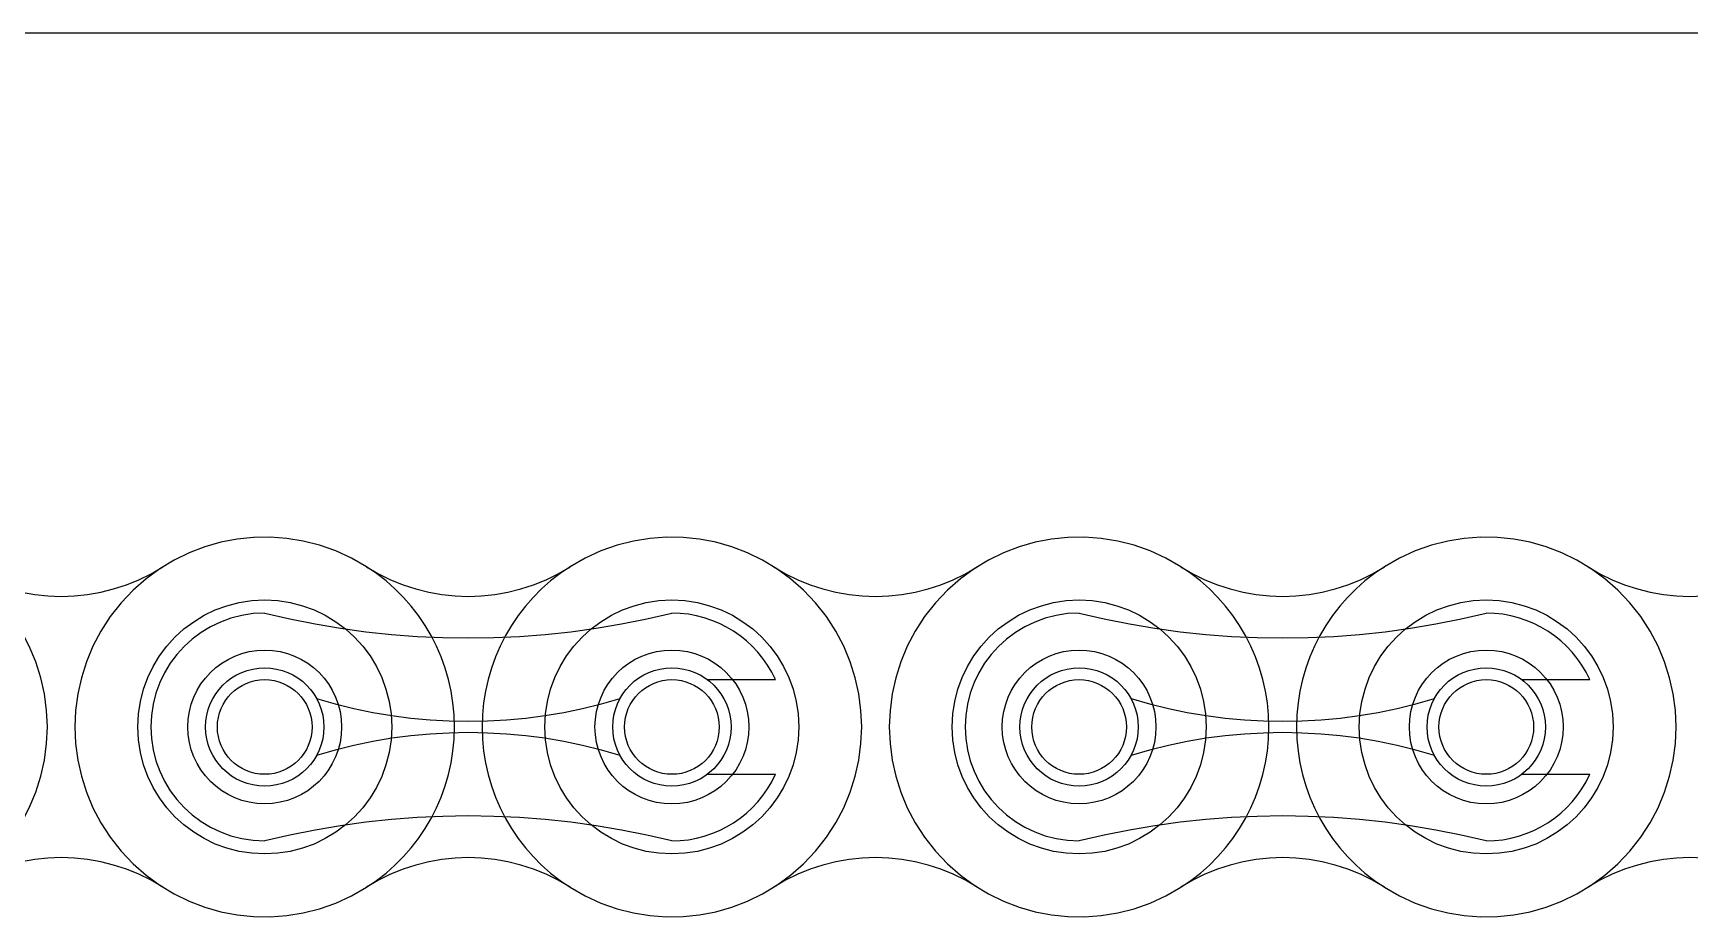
# Model space of a CAD drawing. Header units: metres. Extents: x 0 to 63075, y 0 to 44550.
# Drawn here: x 35914.8 to 35966.5, y 36011.2 to 36038.7 of the extents above; entities that cross this region are included whole.
import ezdxf

# ---------------------------------------------------------------- set-up
doc = ezdxf.new("R2010")
doc.units = ezdxf.units.M
doc.header["$LTSCALE"] = 75
doc.linetypes.add('HIDDEN2', pattern=[4.7625, 3.175, -1.5875])
for name, color, linetype in [('SDM', 7, 'Continuous'), ('SL4', 4, 'Continuous'), ('ST1', 7, 'HIDDEN2')]:
    doc.layers.add(name, color=color, linetype=linetype)

# ---------------------------------------------------------------- blocks, each defined once
blk = doc.blocks.new('A$C6e6623c1')
at = {"layer": 'SL4'}
blk.add_line((1004.763, 1715.825), (296.866, 1715.825), dxfattribs=at)
at = {"layer": 'ST1'}
for p, q in [((1004.763, 1715.825), (4.763, 1715.825)), ((454.584, 1695.666), (456.708, 1695.666)), ((479.984, 1695.666), (482.108, 1695.666)), ((454.584, 1692.714), (456.708, 1692.714)), ((479.984, 1692.714), (482.108, 1692.714))]:
    blk.add_line(p, q, dxfattribs=at)
for centre, radius in [((440.777, 1694.19), 3.96), ((453.477, 1694.19), 3.96), ((466.177, 1694.19), 3.96), ((478.877, 1694.19), 3.96), ((440.777, 1694.19), 2.398), ((453.477, 1694.19), 2.399), ((466.177, 1694.19), 2.398), ((478.877, 1694.19), 2.399), ((440.777, 1694.19), 1.845), ((453.477, 1694.19), 1.845), ((466.177, 1694.19), 1.845), ((478.877, 1694.19), 1.845), ((440.777, 1694.19), 1.476), ((453.477, 1694.19), 1.476), ((466.177, 1694.19), 1.476), ((478.877, 1694.19), 1.476)]:
    blk.add_circle(centre, radius, dxfattribs=at)
for centre, radius, start, end in [((428.077, 1694.19), 5.92, 237.5667, 122.4333), ((440.777, 1694.19), 5.92, 57.5667, 302.4333), ((453.477, 1694.19), 5.92, 237.5667, 122.4333), ((466.177, 1694.19), 5.92, 57.5667, 302.4333), ((478.877, 1694.19), 5.92, 237.5667, 122.4333), ((434.427, 1704.183), 5.92, 237.5667, 302.4333), ((447.127, 1704.183), 5.92, 237.5667, 302.4333), ((440.777, 1694.19), 5.92, 302.4332, 57.5668), ((453.477, 1694.19), 5.92, 122.4332, 237.5668), ((459.827, 1704.183), 5.92, 237.5667, 302.4333), ((472.527, 1704.183), 5.92, 237.5667, 302.4333), ((466.177, 1694.19), 5.92, 302.4332, 57.5668), ((478.877, 1694.19), 5.92, 122.4332, 237.5668), ((485.227, 1704.183), 5.92, 237.5667, 302.4333), ((440.777, 1694.19), 3.552, 90, 270), ((447.127, 1723.287), 26.322, 256.0401, 283.9599), ((453.477, 1694.19), 3.552, 24.5534, 90), ((466.177, 1694.19), 3.552, 90, 270), ((472.527, 1723.287), 26.322, 256.0401, 283.9599), ((478.877, 1694.19), 3.552, 24.5534, 90), ((447.127, 1710.542), 16.175, 252.993, 287.007), ((472.527, 1710.542), 16.175, 252.993, 287.007), ((447.127, 1677.838), 16.175, 72.993, 107.007), ((472.527, 1677.838), 16.175, 72.993, 107.007), ((453.477, 1694.19), 3.552, 270, 335.4466), ((478.877, 1694.19), 3.552, 270, 335.4466), ((447.127, 1665.093), 26.322, 76.0401, 103.9599), ((472.527, 1665.093), 26.322, 76.0401, 103.9599), ((434.427, 1684.197), 5.92, 57.5667, 122.4333), ((447.127, 1684.197), 5.92, 57.5667, 122.4333), ((459.827, 1684.197), 5.92, 57.5667, 122.4333), ((472.527, 1684.197), 5.92, 57.5667, 122.4333), ((485.227, 1684.197), 5.92, 57.5667, 122.4333)]:
    blk.add_arc(centre, radius, start, end, dxfattribs=at)

msp = doc.modelspace()

# ---------------------------------------------------------------- block references
at = {"layer": 'SDM'}
msp.add_blockref('A$C6e6623c1', (35481.239, 34322.916), dxfattribs=at)

doc.saveas('drawing.dxf')
